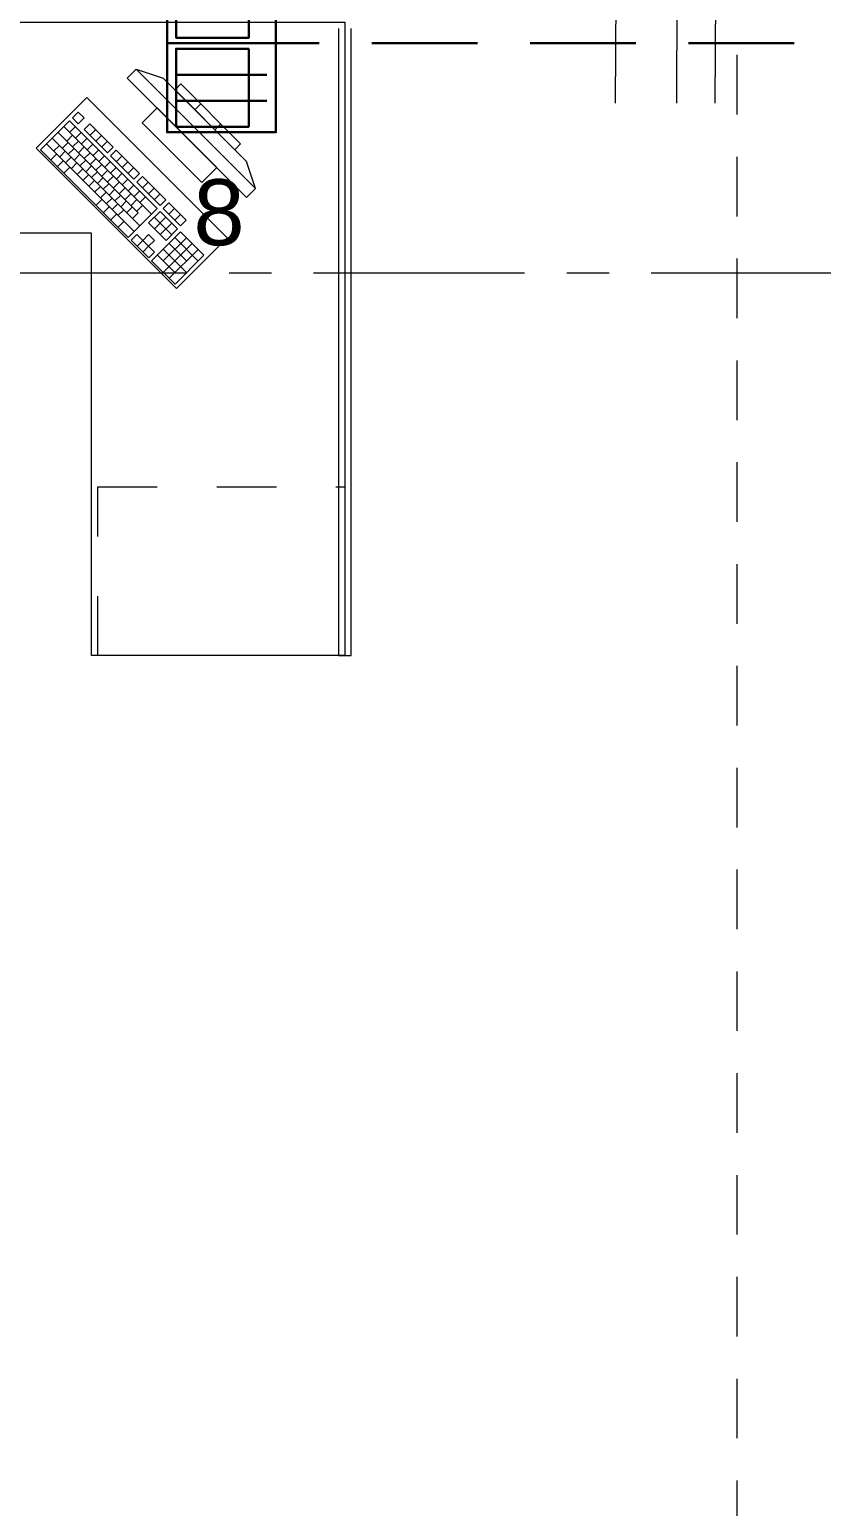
# Model space of a CAD drawing. Header units: inches. Extents: x -19 to 5698, y -728 to 92.
# Drawn here: x 106.894 to 108.77, y 31.485 to 34.983 of the extents above; entities that cross this region are included whole.
import ezdxf

# ---------------------------------------------------------------- set-up
doc = ezdxf.new("R2010")
doc.units = ezdxf.units.IN
doc.header["$MEASUREMENT"] = 0
for name, pattern in [('HIDDEN', [0.375, 0.25, -0.125]), ('Hidden Line', [0.195611, 0.141111, -0.0545]), ('Punto & Raya', [0.65, 0.5, -0.075, 0, -0.075]), ('Rayas', [0.282222, 0.141111, -0.141111]), ('RAYITAS', [0.375, 0.25, -0.125])]:
    doc.linetypes.add(name, pattern=pattern)
doc.layers.get('0').update_dxf_attribs({"color": 61})
for name, color, linetype, lineweight in [('00 conduct tomacorr', 120, 'HIDDEN', 30), ('00 IE LUZ EMERGENCIA', 253, 'Continuous', 0), ('T-TECHO-E', 150, 'Continuous', 20), ('TOMACORRIENTE', 22, 'RAYITAS', 9)]:
    doc.layers.add(name, color=color, linetype=linetype, lineweight=lineweight)
for name, color, linetype in [('08 _ STR _ EXT _ 09 Vigas', 251, 'Continuous'), ('Interior - Mobiliario', 7, 'Continuous'), ('Marcador - Secciones', 7, 'Continuous')]:
    doc.layers.add(name, color=color, linetype=linetype)
doc.styles.add('Annotative', font='arial.ttf')

# ---------------------------------------------------------------- blocks, each defined once
blk = doc.blocks.new('CAJA POP UP 6 MODULOS')
at = {"layer": '00 conduct tomacorr', "linetype": 'Continuous'}
for p, q in [((-0.095, -0.165), (-0.095, -0.0151)), ((-0.052, -0.165), (-0.052, -0.0151)), ((0.052, -0.165), (0.052, -0.0151)), ((0.095, -0.165), (0.095, -0.0151)), ((0, -0.165), (0, -0.18))]:
    blk.add_line(p, q, dxfattribs=at)
for points in [[(-0.147, 0), (0.147, 0), (0.147, -0.18), (-0.147, -0.18)], [(0, 0), (0.147, 0), (0.147, -0.18), (0, -0.18)]]:
    blk.add_lwpolyline(points, close=True, dxfattribs=at)
for points in [[(-0.138, -0.045), (-0.009, -0.045), (-0.009, -0.165), (-0.138, -0.165), (-0.138, -0.045)], [(0.009, -0.045), (0.138, -0.045), (0.138, -0.165), (0.009, -0.165), (0.009, -0.045)]]:
    blk.add_lwpolyline(points, dxfattribs=at)
at = {"color": 1, "insert": (-0.1807, -0.168), "char_height": 0.05, "attachment_point": 1, "rotation": 180}
blk.add_mtext_dynamic_manual_height_columns('{\\fVerdana|b0|i0|c0|p34;2T}', width=0.000481, gutter_width=0.1561, heights=[0], dxfattribs=at)
blk = doc.blocks.new('a')
at = {"layer": 'TOMACORRIENTE', "ltscale": 0.05}
h = blk.add_hatch(color=4, dxfattribs=at)
edge = h.paths.add_edge_path()
edge.add_arc((0, 0.0752), 0.0211, 0, 360)
at = {"layer": 'TOMACORRIENTE', "color": 4}
for p, q in [((-0.1455, 0.0963), (-0.0515, 0.0963)), ((-0.0985, 0.0963), (-0.0985, -0.0966)), ((0, 0.0963), (0, -0.0963)), ((0.0623, -0.0963), (0.0623, 0.0963))]:
    blk.add_line(p, q, dxfattribs=at)
blk.add_circle((0, 0.0752), 0.0211, dxfattribs=at)
blk = doc.blocks.new('CABLE 3FACE')
at = {"layer": 'T-TECHO-E', "rotation": 59.94170052614085}
blk.add_blockref('a', (0, 0), dxfattribs=at)

msp = doc.modelspace()

# ---------------------------------------------------------------- linework, layer by layer
at = {"layer": '00 conduct tomacorr'}
msp.add_line((107.3299, 34.95), (121.1157, 34.95), dxfattribs=at)
at = {"layer": '08 _ STR _ EXT _ 09 Vigas', "color": 251, "linetype": 'Hidden Line', "lineweight": 13, "true_color": 0x636466}
msp.add_line((108.57, 30.2), (108.57, 39.4), dxfattribs=at)
at = {"layer": 'Interior - Mobiliario', "color": 175, "linetype": 'Continuous', "lineweight": 13}
for p, q in [((107.6252, 34.985), (107.6252, 33.5)), ((107.6552, 33.5), (107.6552, 34.985)), ((107.1462, 34.8889), (107.125, 34.8677)), ((107.4291, 34.6061), (107.1462, 34.8889)), ((107.1462, 34.8889), (107.2099, 34.8677)), ((107.125, 34.8677), (107.4079, 34.5849)), ((107.2099, 34.8677), (107.4079, 34.6697)), ((107.2523, 34.8536), (107.2382, 34.8394)), ((107.2382, 34.8394), (107.3796, 34.698)), ((107.3937, 34.7121), (107.2523, 34.8536)), ((107.2853, 34.7923), (107.2995, 34.8064)), ((106.9883, 34.7666), (106.9197, 34.698)), ((107.196, 34.5589), (106.9883, 34.7666)), ((107.0089, 34.7872), (106.9951, 34.7735)), ((106.9951, 34.7735), (107.009, 34.7596)), ((107.0227, 34.7733), (107.0089, 34.7872)), ((107.009, 34.7596), (107.0227, 34.7733)), ((107.1957, 34.797), (107.1604, 34.7616)), ((107.3372, 34.6556), (107.1957, 34.797)), ((106.9609, 34.7392), (107.1513, 34.5488)), ((106.9746, 34.7529), (107.1823, 34.5452)), ((106.9816, 34.7184), (106.9953, 34.7321)), ((106.9884, 34.739), (107.0021, 34.7528)), ((107.0023, 34.7252), (107.016, 34.7389)), ((107.0365, 34.7595), (107.0228, 34.7458)), ((107.0228, 34.7458), (107.0782, 34.6904)), ((107.0919, 34.7041), (107.0365, 34.7595)), ((107.0367, 34.7319), (107.0504, 34.7456)), ((107.0505, 34.7181), (107.0642, 34.7318)), ((107.1604, 34.7616), (107.3018, 34.6202)), ((107.3324, 34.7451), (107.3466, 34.7593)), ((106.9197, 34.698), (107.1274, 34.4903)), ((106.9334, 34.7117), (107.1411, 34.504)), ((106.9471, 34.7255), (107.1549, 34.5177)), ((106.9507, 34.6944), (106.9645, 34.7081)), ((106.9646, 34.6806), (106.9783, 34.6943)), ((106.9714, 34.7012), (106.9851, 34.7149)), ((106.9852, 34.6874), (106.9989, 34.7011)), ((106.9955, 34.7046), (107.0092, 34.7183)), ((107.0093, 34.6907), (107.023, 34.7044)), ((107.0161, 34.7113), (107.0298, 34.7251)), ((107.03, 34.6975), (107.0437, 34.7112)), ((107.0438, 34.6836), (107.0575, 34.6974)), ((107.0644, 34.7042), (107.0781, 34.7179)), ((107.0782, 34.6904), (107.0919, 34.7041)), ((107.0989, 34.6972), (107.0851, 34.6834)), ((107.1543, 34.6418), (107.0989, 34.6972)), ((107.3796, 34.698), (107.3937, 34.7121)), ((106.9439, 34.6738), (106.9577, 34.6875)), ((106.9595, 34.6582), (106.9732, 34.6719)), ((106.9784, 34.6667), (106.9921, 34.6805)), ((106.9923, 34.6529), (107.006, 34.6666)), ((106.9991, 34.6735), (107.0128, 34.6872)), ((107.0129, 34.6597), (107.0266, 34.6734)), ((107.0232, 34.6769), (107.0369, 34.6906)), ((107.0268, 34.6458), (107.0405, 34.6595)), ((107.037, 34.663), (107.0507, 34.6767)), ((107.0509, 34.6492), (107.0646, 34.6629)), ((107.0577, 34.6698), (107.0714, 34.6835)), ((107.0715, 34.656), (107.0852, 34.6697)), ((107.0851, 34.6834), (107.1405, 34.6281)), ((107.099, 34.6696), (107.1127, 34.6833)), ((107.1128, 34.6558), (107.1266, 34.6695)), ((107.4291, 34.6061), (107.4079, 34.6697)), ((106.9751, 34.6426), (106.9888, 34.6564)), ((107.0061, 34.639), (107.0198, 34.6528)), ((107.02, 34.6252), (107.0337, 34.6389)), ((107.0338, 34.6113), (107.0475, 34.6251)), ((107.0406, 34.632), (107.0543, 34.6457)), ((107.0545, 34.6181), (107.0682, 34.6319)), ((107.0647, 34.6353), (107.0784, 34.649)), ((107.0786, 34.6215), (107.0923, 34.6352)), ((107.0854, 34.6421), (107.0991, 34.6558)), ((107.0992, 34.6283), (107.1129, 34.642)), ((107.113, 34.6144), (107.1268, 34.6281)), ((107.1267, 34.6419), (107.1404, 34.6556)), ((107.1405, 34.6281), (107.1543, 34.6418)), ((107.1612, 34.6348), (107.1475, 34.6211)), ((107.2166, 34.5795), (107.1612, 34.6348)), ((107.3018, 34.6202), (107.3372, 34.6556)), ((107.0477, 34.5975), (107.0614, 34.6112)), ((107.0615, 34.5837), (107.0752, 34.5974)), ((107.0683, 34.6043), (107.082, 34.618)), ((107.0822, 34.5904), (107.0959, 34.6042)), ((107.0924, 34.6076), (107.1061, 34.6213)), ((107.096, 34.5766), (107.1097, 34.5903)), ((107.1063, 34.5938), (107.12, 34.6075)), ((107.1201, 34.5799), (107.1338, 34.5936)), ((107.1269, 34.6006), (107.1406, 34.6143)), ((107.1407, 34.5867), (107.1545, 34.6004)), ((107.1475, 34.6211), (107.2029, 34.5657)), ((107.1613, 34.6073), (107.175, 34.621)), ((107.1752, 34.5934), (107.1889, 34.6072)), ((107.189, 34.5796), (107.2027, 34.5933)), ((107.4079, 34.5849), (107.4291, 34.6061)), ((107.0513, 34.5665), (107.065, 34.5802)), ((107.0686, 34.5492), (107.0823, 34.5629)), ((107.0754, 34.5698), (107.0891, 34.5835)), ((107.0892, 34.556), (107.1029, 34.5697)), ((107.1031, 34.5421), (107.1168, 34.5558)), ((107.1099, 34.5627), (107.1236, 34.5765)), ((107.1237, 34.5489), (107.1374, 34.5626)), ((107.1274, 34.4903), (107.196, 34.5589)), ((107.134, 34.5661), (107.1477, 34.5798)), ((107.1478, 34.5522), (107.1615, 34.5659)), ((107.1546, 34.5729), (107.1683, 34.5866)), ((107.2029, 34.5657), (107.2166, 34.5795)), ((107.2235, 34.5725), (107.2098, 34.5588)), ((107.2098, 34.5588), (107.2513, 34.5173)), ((107.265, 34.531), (107.2235, 34.5725)), ((107.2236, 34.545), (107.2373, 34.5587)), ((107.0859, 34.5319), (107.0996, 34.5456)), ((107.1032, 34.5146), (107.1169, 34.5283)), ((107.1375, 34.5351), (107.1513, 34.5488)), ((107.2029, 34.552), (107.1755, 34.5245)), ((107.1755, 34.5245), (107.217, 34.483)), ((107.1892, 34.5382), (107.2307, 34.4967)), ((107.1893, 34.5107), (107.2168, 34.5381)), ((107.2445, 34.5104), (107.2029, 34.552)), ((107.2032, 34.4968), (107.2306, 34.5243)), ((107.2375, 34.5311), (107.2512, 34.5448)), ((107.2513, 34.5173), (107.265, 34.531)), ((107.1481, 34.4971), (107.1344, 34.4834)), ((107.1619, 34.4833), (107.1481, 34.4971)), ((107.1756, 34.497), (107.1619, 34.4833)), ((107.1895, 34.4831), (107.1756, 34.497)), ((107.2514, 34.5035), (107.1828, 34.4349)), ((107.2104, 34.4348), (107.2652, 34.4896)), ((107.217, 34.483), (107.2445, 34.5104)), ((107.2377, 34.4898), (107.2931, 34.4344)), ((107.3068, 34.4481), (107.2514, 34.5035)), ((107.1344, 34.4834), (107.1759, 34.4419)), ((107.1482, 34.4695), (107.1619, 34.4833)), ((107.1619, 34.4833), (107.1758, 34.4694)), ((107.162, 34.4557), (107.1758, 34.4694)), ((107.1758, 34.4694), (107.1895, 34.4831)), ((107.1896, 34.4556), (107.1758, 34.4694)), ((107.1759, 34.4419), (107.1896, 34.4556)), ((107.1965, 34.4486), (107.2381, 34.4071)), ((107.2102, 34.4624), (107.2656, 34.407)), ((107.2105, 34.4072), (107.2791, 34.4758)), ((107.224, 34.4761), (107.2655, 34.4345)), ((107.2244, 34.3934), (107.2929, 34.462)), ((107.1828, 34.4349), (107.2382, 34.3795)), ((107.2382, 34.3795), (107.3068, 34.4481)), ((107.6252, 33.5), (107.6552, 33.5))]:
    msp.add_line(p, q, dxfattribs=at)
at = {"layer": 'Interior - Mobiliario', "color": 175, "linetype": 'Rayas', "lineweight": 13}
for p, q in [((107.0552, 33.5), (107.0552, 33.9)), ((107.0552, 33.9), (107.6402, 33.9))]:
    msp.add_line(p, q, dxfattribs=at)
at = {"layer": 'Interior - Mobiliario', "color": 175, "linetype": 'Continuous', "lineweight": 13, "flags": 128}
for points in [[(107.6402, 35), (107.6402, 33.5), (107.0402, 33.5), (107.0402, 34.5), (106.3402, 34.5), (106.3402, 35)], [(107.0296, 34.8217), (106.9094, 34.7015), (107.2417, 34.3692), (107.3619, 34.4894)]]:
    msp.add_lwpolyline(points, close=True, dxfattribs=at)
at = {"layer": 'Marcador - Secciones', "color": 251, "linetype": 'Punto & Raya', "lineweight": 13, "true_color": 0x636466}
msp.add_line((97.1666, 34.4067), (148.4403, 34.4067), dxfattribs=at)

# ---------------------------------------------------------------- block references
at = {"layer": '00 conduct tomacorr'}
for name, p, xscale, yscale, zscale, rotation in [('CAJA POP UP 6 MODULOS', (107.4773, 34.95), 1.432830642179531, 1.432830642179531, 1.432830642179531, 269.9999999999999), ('CABLE 3FACE', (108.427, 34.95), 1.47256122672843, 1.47256122672843, 1.47256122672843, 299.7894777823319)]:
    msp.add_blockref(name, p, dxfattribs=dict(at, xscale=xscale, yscale=yscale, zscale=zscale, rotation=rotation))

# ---------------------------------------------------------------- texts
at = {"layer": '00 IE LUZ EMERGENCIA', "style": 'Annotative'}
msp.add_attdef('8', (107.2818, 34.4717), '', height=0.1562, dxfattribs=at)

doc.saveas('drawing.dxf')
